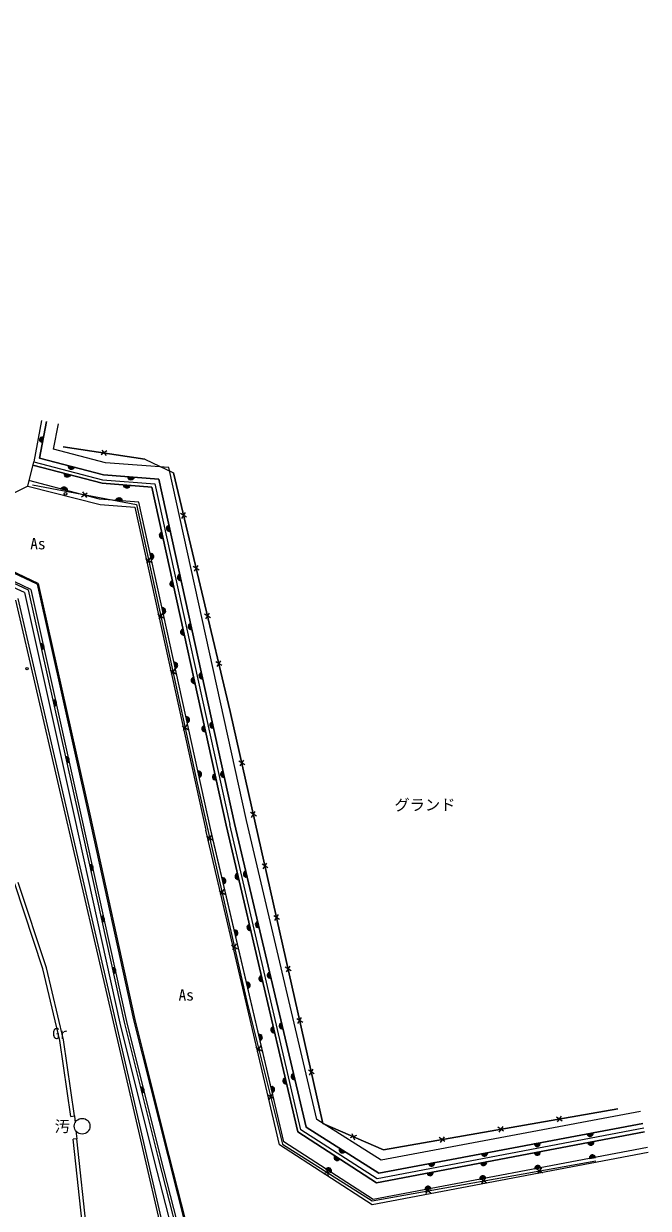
# Model space of a CAD drawing. Units: millimetres, scale not verified. Extents: x -29071210 to -28860960, y -117775216 to -117329466.
# Drawn here: x -28922328 to -28896783, y -117437591 to -117389133 of the extents above; entities that cross this region are included whole.
import ezdxf
from ezdxf.enums import TextEntityAlignment as Align

# ---------------------------------------------------------------- set-up
doc = ezdxf.new("R2010")
doc.units = ezdxf.units.MM
doc.header["$LTSCALE"] = 250
doc.layers.add('H29-S-SUV', color=8, linetype='Continuous', lineweight=13)
doc.styles.add('ＭＳ ゴシック', font='')
doc.styles.get('ＭＳ ゴシック').set_extended_font_data('MS Gothic')

msp = doc.modelspace()

# ---------------------------------------------------------------- hatches: boundary and pattern name
at = {"layer": 'H29-S-SUV'}
for points in [[(-28921564.3, -117406274.8, -0.41421), (-28921663.6, -117406128.5, -0.41421), (-28921517.3, -117406029.2)], [(-28920254.8, -117407277, -1), (-28920496.7, -117407213.7)], [(-28920418.7, -117407596, -0.99999), (-28920660.6, -117407532.7)], [(-28917811.9, -117407684.2, -1), (-28918061.2, -117407665)], [(-28920796.9, -117408169.1, -1), (-28920555, -117408232.3)], [(-28917984, -117408022.1, -0.41421), (-28918118.3, -117408137.1, -0.41421), (-28918233.3, -117408002.9)], [(-28918553, -117408630.4, -1), (-28918303.7, -117408649.6)], [(-28916684.4, -117409944.5, 0.41421), (-28916779.7, -117410093.5, 0.41421), (-28916630.7, -117410188.7)], [(-28916390.5, -117409651.2, 1), (-28916336.8, -117409895.4)], [(-28917106.8, -117411050.3, 0.41421), (-28917011.6, -117410901.4, 0.41421), (-28917160.6, -117410806.1)], [(-28916249.7, -117411920.5, 1), (-28916196, -117412164.7)], [(-28915948, -117411662.9, 0.41421), (-28916043.2, -117411811.9, 0.41421), (-28915894.2, -117411907.1)], [(-28916617.1, -117413276.7, 0.41421), (-28916521.8, -117413127.7, 0.41421), (-28916670.8, -117413032.5)], [(-28915815.1, -117413896.4, 1), (-28915761.4, -117414140.6)], [(-28915505.4, -117413674.7, 0.41421), (-28915600.7, -117413823.6, 0.41421), (-28915451.7, -117413918.9)], [(-28921593.8, -117414735.5, 1), (-28921648.3, -117414491.4)], [(-28916127.4, -117415503.1, 1), (-28916181.1, -117415258.9)], [(-28915380.4, -117415872.3, 0.41422), (-28915475.7, -117416021.3, 0.41422), (-28915326.7, -117416116.6)], [(-28915062.9, -117415686.4, 0.41421), (-28915158.1, -117415835.4, 0.41421), (-28915009.2, -117415930.6)], [(-28921076.5, -117417052.9, 0.41422), (-28920981.7, -117416903.6, 0.41422), (-28921131, -117416808.9)], [(-28915637.6, -117417729.5, 0.41421), (-28915542.4, -117417580.5, 0.41421), (-28915691.3, -117417485.2)], [(-28914945.8, -117417848.3, 1), (-28914892.1, -117418092.5)], [(-28914620.4, -117417698.1, 1), (-28914566.6, -117417942.4)], [(-28920559.2, -117419370.3, 1), (-28920613.7, -117419126.3)], [(-28915147.9, -117419955.8, 0.41421), (-28915052.6, -117419806.9, 0.41421), (-28915201.6, -117419711.6)], [(-28914177.8, -117419709.9, 1), (-28914124.1, -117419954.1)], [(-28914511.1, -117419824.2, 1), (-28914457.4, -117420068.5)], [(-28919580.6, -117423790.1, 0.41421), (-28919485.3, -117423641.2, 0.41421), (-28919634.2, -117423545.9)], [(-28914157.8, -117424317.3, 0.41422), (-28914064.5, -117424167.1, 0.41422), (-28914214.7, -117424073.8)], [(-28913589.6, -117423891.7, 0.41421), (-28913682.9, -117424041.9, 0.41421), (-28913532.8, -117424135.2)], [(-28913248.8, -117423793.4, 1), (-28913191.4, -117424036.8)], [(-28919118.8, -117425892.3, 1), (-28919172.5, -117425648.1)], [(-28913101.2, -117425982.9, 0.41421), (-28913194.5, -117426133.1, 0.41421), (-28913044.4, -117426226.4)], [(-28912760.4, -117425864.7, 0.41421), (-28912853.4, -117426015.1, 0.41421), (-28912703, -117426108.1)], [(-28913659.1, -117426452.7, 0.41422), (-28913565.8, -117426302.5, 0.41422), (-28913715.9, -117426209.2)], [(-28918657.1, -117427994.6, 1), (-28918710.8, -117427750.3)], [(-28912272, -117427936, 0.41422), (-28912365, -117428086.4, 0.41422), (-28912214.6, -117428179.4)], [(-28913160.3, -117428588.2, 0.41422), (-28913067, -117428438, 0.41422), (-28913217.2, -117428344.7)], [(-28912612.8, -117428074, 0.41421), (-28912706.1, -117428224.2, 0.41421), (-28912555.9, -117428317.5)], [(-28912124.4, -117430165.2, 1), (-28912067.5, -117430408.7)], [(-28911783.6, -117430007.4, 0.41421), (-28911876.6, -117430157.7, 0.41421), (-28911726.2, -117430250.7)], [(-28912661.6, -117430723.6, 1), (-28912718.5, -117430480.1)], [(-28911636, -117432256.4, 1), (-28911579.1, -117432499.9)], [(-28911295.3, -117432078.7, 1), (-28911237.9, -117432322.1)], [(-28917493.7, -117432881.6, 0.41422), (-28917402.8, -117432729.9, 0.41422), (-28917554.5, -117432639)], [(-28912162.9, -117432859.1, 0.41422), (-28912069.5, -117432708.9, 0.41422), (-28912219.7, -117432615.6)], [(-28899289, -117434551.2, 0.41421), (-28899143.1, -117434651, 0.41421), (-28899043.3, -117434505.1)], [(-28909185.9, -117435277.6, -1), (-28909397.3, -117435144)], [(-28903608.5, -117435362.1, 0.41421), (-28903462.5, -117435461.9, 0.41421), (-28903362.7, -117435316)], [(-28901448.8, -117434956.7, 0.41421), (-28901302.8, -117435056.5, 0.41421), (-28901203, -117434910.5)], [(-28901448, -117435323.3, 1), (-28901202.3, -117435276.6)], [(-28899256.2, -117434906.7, 1), (-28899010.5, -117434860)], [(-28909614.9, -117435441.7, 0.41422), (-28909577.8, -117435614.6, 0.41422), (-28909404.9, -117435577.4)], [(-28905768.2, -117435767.5, 0.41421), (-28905622.3, -117435867.3, 0.41421), (-28905522.5, -117435721.4)], [(-28903639.8, -117435739.9, 1), (-28903394.2, -117435693.2)], [(-28898940.3, -117435508.4, 1), (-28899185.9, -117435555.1)], [(-28909758.8, -117436122.8, 0.41421), (-28909795.9, -117435950, 0.41421), (-28909968.8, -117435987.1)], [(-28905831.7, -117436156.6, 1), (-28905586, -117436109.9)], [(-28903426.2, -117436361.1, 1), (-28903671.9, -117436407.8)], [(-28901183.2, -117435934.8, 1), (-28901428.9, -117435981.5)], [(-28905669.2, -117436787.5, 1), (-28905914.9, -117436834.2)]]:
    msp.add_hatch(color=256, dxfattribs=at).paths.add_polyline_path(points)

# ---------------------------------------------------------------- linework, layer by layer
for p, q in [((-28921593.5, -117405363.4), (-28921916.2, -117407049.2)), ((-28917375.7, -117406940.3), (-28920715.1, -117406437.2)), ((-28918931.6, -117406604.8), (-28919159.2, -117406772.8)), ((-28919129.4, -117406575), (-28918961.4, -117406802.6)), ((-28922164.4, -117408057.3), (-28921916.2, -117407049.2)), ((-28919960.1, -117408483.3), (-28919726.4, -117408323.8)), ((-28919923, -117408286.7), (-28919763.5, -117408520.4)), ((-28915864.6, -117409369.6), (-28915716.2, -117409128.7)), ((-28921779.7, -117412066.2), (-28927274.4, -117409449.2)), ((-28921736.2, -117412031.5), (-28927257.8, -117409401.7)), ((-28915670, -117409323.3), (-28915910.8, -117409175)), ((-28922298.5, -117412404.8), (-28927649.1, -117409925.4)), ((-28927590.9, -117409753.9), (-28922138.4, -117412296)), ((-28922040.7, -117412274.2), (-28927373.6, -117409734.3)), ((-28917339.5, -117411008.7), (-28917101.4, -117411161.4)), ((-28917144.1, -117410966), (-28917296.9, -117411204.1)), ((-28915151, -117411483.9), (-28915391.9, -117411335.5)), ((-28915345.7, -117411530.1), (-28915197.3, -117411289.3)), ((-28916276, -117440235), (-28922646.3, -117412711.3)), ((-28916178.6, -117440212.5), (-28922559.9, -117412641.2)), ((-28916841.6, -117413289.1), (-28916603.5, -117413441.8)), ((-28916646.2, -117413246.4), (-28916798.9, -117413484.5)), ((-28914687.1, -117413435.8), (-28914928, -117413287.5)), ((-28914881.8, -117413482.1), (-28914733.4, -117413241.2)), ((-28914223.2, -117415387.8), (-28914464.1, -117415239.4)), ((-28914417.9, -117415434.1), (-28914269.5, -117415193.2)), ((-28916343.7, -117415569.5), (-28916105.6, -117415722.2)), ((-28916148.2, -117415526.8), (-28916301, -117415764.9)), ((-28915845.7, -117417849.9), (-28915607.6, -117418002.6)), ((-28915650.3, -117417807.2), (-28915803.1, -117418045.3)), ((-28913286.2, -117419448.9), (-28913525.3, -117419297.6)), ((-28913481.4, -117419492.8), (-28913330.1, -117419253.7)), ((-28912812.1, -117421556.6), (-28913051.2, -117421405.3)), ((-28913007.3, -117421600.5), (-28912856, -117421361.4)), ((-28914841.4, -117422361.4), (-28914602, -117422512.2)), ((-28914646.4, -117422317.1), (-28914797.1, -117422556.5)), ((-28912338.1, -117423664.2), (-28912577.2, -117423513)), ((-28912533.3, -117423708.1), (-28912382, -117423469.1)), ((-28921545, -117427796), (-28922695, -117424317)), ((-28921400.6, -117427755), (-28922552.9, -117424269.1)), ((-28914334.4, -117424591.6), (-28914095, -117424742.3)), ((-28914139.3, -117424547.2), (-28914290.1, -117424786.6)), ((-28911864, -117425771.9), (-28912103.1, -117425620.6)), ((-28912059.2, -117425815.8), (-28911907.9, -117425576.8)), ((-28913827.4, -117426821.7), (-28913588, -117426972.4)), ((-28913632.3, -117426777.4), (-28913783, -117427016.8)), ((-28920846, -117430724), (-28921545, -117427796)), ((-28920698.5, -117430695.9), (-28921400.6, -117427755)), ((-28911390, -117427879.6), (-28911629, -117427728.3)), ((-28911585.2, -117427923.5), (-28911433.9, -117427684.4)), ((-28910915.9, -117429987.3), (-28911155, -117429836)), ((-28911111.1, -117430031.2), (-28910959.8, -117429792.1)), ((-28920402, -117433832), (-28920846, -117430724)), ((-28920253.5, -117433810.8), (-28920698.5, -117430695.9)), ((-28912641.8, -117430950.5), (-28912787.3, -117431193.1)), ((-28912835.8, -117430999.1), (-28912593.3, -117431144.6)), ((-28910637, -117432138.8), (-28910485.8, -117431899.8)), ((-28910441.9, -117432094.9), (-28910680.9, -117431943.7)), ((-28912155.7, -117432895.2), (-28912301.2, -117433137.8)), ((-28912349.7, -117432943.7), (-28912107.1, -117433089.2)), ((-28920402, -117433832), (-28920253.5, -117433810.8)), ((-28920253.5, -117433810.8), (-28920225.4, -117434093.4)), ((-28907612.3, -117435195.7), (-28898025.3, -117433523.2)), ((-28900306.3, -117434022.7), (-28900537.8, -117433860)), ((-28900340.7, -117433825.6), (-28900503.4, -117434057)), ((-28902703.1, -117434440.8), (-28902934.5, -117434278.1)), ((-28902737.5, -117434243.7), (-28902900.2, -117434475.2)), ((-28920159.9, -117434752.9), (-28920309, -117434769)), ((-28919670, -117440676), (-28920309, -117434769)), ((-28920192.5, -117434424.7), (-28920159.9, -117434752.9)), ((-28919525.6, -117440615.8), (-28920159.9, -117434752.9)), ((-28908718.4, -117434609.2), (-28908981.3, -117434713.5)), ((-28908902, -117434529.9), (-28908797.7, -117434792.8)), ((-28905099.8, -117434858.9), (-28905331.3, -117434696.2)), ((-28905134.2, -117434661.8), (-28905296.9, -117434893.3)), ((-28910050.4, -117436154.3), (-28909774.3, -117436092.7)), ((-28909943.2, -117435985.4), (-28909881.6, -117436261.5)), ((-28901336.9, -117435974.3), (-28901104.7, -117436135.9)), ((-28901301.6, -117436171.2), (-28901140, -117435939)), ((-28905876, -117436991.7), (-28905714.4, -117436759.5)), ((-28903624.1, -117436384.5), (-28903391.9, -117436546.1)), ((-28903588.8, -117436581.4), (-28903427.2, -117436349.2)), ((-28905911.3, -117436794.8), (-28905679.1, -117436956.4))]:
    msp.add_line(p, q, dxfattribs=at)
for points in [[(-28922164.4, -117408057.3), (-28922736.9, -117408335.2), (-28930200.4, -117406659), (-28937389.1, -117405377.9), (-28944925.8, -117404043.2), (-28948228.9, -117403014.1), (-28950316.4, -117402021.7), (-28953997.8, -117399993.9), (-28954880.2, -117399512.2), (-28960960.5, -117395130.9), (-28969149.8, -117389132.7)], [(-28921397, -117405401), (-28921684.5, -117406903), (-28919067, -117407587.7), (-28916806.2, -117407761.6), (-28913708.5, -117421843.7), (-28910778.2, -117434271.7), (-28907805.1, -117436149.9), (-28897006.4, -117434122.7)], [(-28897006.4, -117434122.7), (-28907805.1, -117436149.9), (-28910778.2, -117434271.7), (-28913708.5, -117421843.7), (-28916806.2, -117407761.6), (-28919067, -117407587.7), (-28921684.5, -117406903), (-28921397, -117405401)], [(-28897098.7, -117433631.2), (-28907704.1, -117435622.1), (-28910338.3, -117433958), (-28913220.8, -117421732.6), (-28916397.5, -117407291.4), (-28918983.9, -117407092.5), (-28921105.4, -117406537.6), (-28920905.8, -117405495)], [(-28920715.1, -117406437.2), (-28917375.7, -117406940.3), (-28916199.3, -117407505.8), (-28913879.8, -117417265.6), (-28910087.4, -117434127), (-28907612.3, -117435195.7)], [(-28914050, -117421920.4), (-28917092.2, -117408090.7), (-28919125.1, -117407934.3), (-28921954.2, -117407194.4)], [(-28921954.2, -117407194.4), (-28919125.1, -117407934.3), (-28917092.2, -117408090.7), (-28914049.6, -117421922.3), (-28911119.2, -117434469.3), (-28907900.7, -117436549.8), (-28896941.5, -117434466.7)], [(-28921916.2, -117407049.2), (-28919100.2, -117407785.8), (-28916969.6, -117407949.6), (-28913903.5, -117421888.2)], [(-28898025.3, -117433523.2), (-28907612.3, -117435195.7), (-28910087.4, -117434127), (-28913879.8, -117417265.6), (-28916199.3, -117407505.8)], [(-28922164.4, -117408057.3), (-28919200.1, -117408802.2), (-28917785.4, -117408914.9), (-28914877.5, -117422115.7)], [(-28896820.1, -117435105.4), (-28908035, -117437237.2), (-28911692.6, -117434872.8), (-28914685, -117422060.1), (-28917623.4, -117408701.9), (-28919233.2, -117408578.1), (-28922118.7, -117407823.4)], [(-28914685, -117422060.1), (-28917623.4, -117408701.9), (-28919233.2, -117408578.1), (-28922118.7, -117407823.4)], [(-28921968.1, -117408002.5), (-28917718.4, -117408804.7), (-28915228.7, -117420206.7)], [(-28921736.2, -117412031.5), (-28919629.6, -117421468.4), (-28917784, -117429871.7), (-28916389.5, -117435435.7), (-28915206.3, -117440077.7), (-28914864.1, -117442156)], [(-28922298.5, -117412404.8), (-28920244.9, -117421604.7), (-28918397.5, -117430015.9), (-28917000.4, -117435590.1), (-28915823.6, -117440207), (-28914558, -117447894.2), (-28913622.6, -117453207.5)], [(-28922138.4, -117412296), (-28920069.1, -117421565.7), (-28918222.2, -117429974.7), (-28916825.9, -117435546), (-28915647.2, -117440170.1), (-28914380.6, -117447864), (-28913445, -117453178.1)], [(-28922040.7, -117412274.2), (-28919971.4, -117421544.1), (-28918124.8, -117429951.8), (-28916728.9, -117435521.4), (-28915549.2, -117440149.5), (-28915208.3, -117442220.2)], [(-28921779.7, -117412066.2), (-28919678.5, -117421479.2), (-28917832.7, -117429883.1), (-28916438, -117435447.9), (-28915255.3, -117440088), (-28914913.3, -117442165.2)], [(-28915228.7, -117420206.7), (-28913200.7, -117429127.2), (-28911742.3, -117434961.1), (-28908082.4, -117437285.8), (-28898933.6, -117435644.8)], [(-28896782.7, -117435301.9), (-28908076.3, -117437448.6), (-28911869, -117434996.9), (-28914877.5, -117422115.7)], [(-28896820.1, -117435105.4), (-28908035, -117437237.2), (-28911692.6, -117434872.8), (-28914682.7, -117422070.2)], [(-28896941.5, -117434466.7), (-28907900.7, -117436549.8), (-28911119.2, -117434469.3), (-28914049.6, -117421922.3)], [(-28896969.5, -117434319.3), (-28907869.7, -117436391.2), (-28910986.8, -117434376.2), (-28913903.5, -117421888.2)]]:
    msp.add_lwpolyline(points, dxfattribs=at)
for points in [[(-28921564.3, -117406274.8, -0.41421), (-28921663.6, -117406128.5, -0.41421), (-28921517.3, -117406029.2)], [(-28920254.8, -117407277, -1), (-28920496.7, -117407213.7)], [(-28920418.7, -117407596, -0.99999), (-28920660.6, -117407532.7)], [(-28917811.9, -117407684.2, -1), (-28918061.2, -117407665)], [(-28920796.9, -117408169.1, -1), (-28920555, -117408232.3)], [(-28917984, -117408022.1, -0.41421), (-28918118.3, -117408137.1, -0.41421), (-28918233.3, -117408002.9)], [(-28918553, -117408630.4, -1), (-28918303.7, -117408649.6)], [(-28916684.4, -117409944.5, 0.41421), (-28916779.7, -117410093.5, 0.41421), (-28916630.7, -117410188.7)], [(-28916390.5, -117409651.2, 1), (-28916336.8, -117409895.4)], [(-28917106.8, -117411050.3, 0.41421), (-28917011.6, -117410901.4, 0.41421), (-28917160.6, -117410806.1)], [(-28916249.7, -117411920.5, 1), (-28916196, -117412164.7)], [(-28915948, -117411662.9, 0.41421), (-28916043.2, -117411811.9, 0.41421), (-28915894.2, -117411907.1)], [(-28916617.1, -117413276.7, 0.41421), (-28916521.8, -117413127.7, 0.41421), (-28916670.8, -117413032.5)], [(-28915815.1, -117413896.4, 1), (-28915761.4, -117414140.6)], [(-28915505.4, -117413674.7, 0.41421), (-28915600.7, -117413823.6, 0.41421), (-28915451.7, -117413918.9)], [(-28921593.8, -117414735.5, 1), (-28921648.3, -117414491.4)], [(-28916127.4, -117415503.1, 1), (-28916181.1, -117415258.9)], [(-28915380.4, -117415872.3, 0.41422), (-28915475.7, -117416021.3, 0.41422), (-28915326.7, -117416116.6)], [(-28915062.9, -117415686.4, 0.41421), (-28915158.1, -117415835.4, 0.41421), (-28915009.2, -117415930.6)], [(-28921076.5, -117417052.9, 0.41422), (-28920981.7, -117416903.6, 0.41422), (-28921131, -117416808.9)], [(-28915637.6, -117417729.5, 0.41421), (-28915542.4, -117417580.5, 0.41421), (-28915691.3, -117417485.2)], [(-28914945.8, -117417848.3, 1), (-28914892.1, -117418092.5)], [(-28914620.4, -117417698.1, 1), (-28914566.6, -117417942.4)], [(-28920559.2, -117419370.3, 1), (-28920613.7, -117419126.3)], [(-28915147.9, -117419955.8, 0.41421), (-28915052.6, -117419806.9, 0.41421), (-28915201.6, -117419711.6)], [(-28914177.8, -117419709.9, 1), (-28914124.1, -117419954.1)], [(-28914511.1, -117419824.2, 1), (-28914457.4, -117420068.5)], [(-28919580.6, -117423790.1, 0.41421), (-28919485.3, -117423641.2, 0.41421), (-28919634.2, -117423545.9)], [(-28914157.8, -117424317.3, 0.41422), (-28914064.5, -117424167.1, 0.41422), (-28914214.7, -117424073.8)], [(-28913589.6, -117423891.7, 0.41421), (-28913682.9, -117424041.9, 0.41421), (-28913532.8, -117424135.2)], [(-28913248.8, -117423793.4, 1), (-28913191.4, -117424036.8)], [(-28919118.8, -117425892.3, 1), (-28919172.5, -117425648.1)], [(-28913101.2, -117425982.9, 0.41421), (-28913194.5, -117426133.1, 0.41421), (-28913044.4, -117426226.4)], [(-28912760.4, -117425864.7, 0.41421), (-28912853.4, -117426015.1, 0.41421), (-28912703, -117426108.1)], [(-28913659.1, -117426452.7, 0.41422), (-28913565.8, -117426302.5, 0.41422), (-28913715.9, -117426209.2)], [(-28918657.1, -117427994.6, 1), (-28918710.8, -117427750.3)], [(-28912272, -117427936, 0.41422), (-28912365, -117428086.4, 0.41422), (-28912214.6, -117428179.4)], [(-28913160.3, -117428588.2, 0.41422), (-28913067, -117428438, 0.41422), (-28913217.2, -117428344.7)], [(-28912612.8, -117428074, 0.41421), (-28912706.1, -117428224.2, 0.41421), (-28912555.9, -117428317.5)], [(-28912124.4, -117430165.2, 1), (-28912067.5, -117430408.7)], [(-28911783.6, -117430007.4, 0.41421), (-28911876.6, -117430157.7, 0.41421), (-28911726.2, -117430250.7)], [(-28912661.6, -117430723.6, 1), (-28912718.5, -117430480.1)], [(-28911636, -117432256.4, 1), (-28911579.1, -117432499.9)], [(-28911295.3, -117432078.7, 1), (-28911237.9, -117432322.1)], [(-28917493.7, -117432881.6, 0.41422), (-28917402.8, -117432729.9, 0.41422), (-28917554.5, -117432639)], [(-28912162.9, -117432859.1, 0.41422), (-28912069.5, -117432708.9, 0.41422), (-28912219.7, -117432615.6)], [(-28899289, -117434551.2, 0.41421), (-28899143.1, -117434651, 0.41421), (-28899043.3, -117434505.1)], [(-28909185.9, -117435277.6, -1), (-28909397.3, -117435144)], [(-28903608.5, -117435362.1, 0.41421), (-28903462.5, -117435461.9, 0.41421), (-28903362.7, -117435316)], [(-28901448.8, -117434956.7, 0.41421), (-28901302.8, -117435056.5, 0.41421), (-28901203, -117434910.5)], [(-28901448, -117435323.3, 1), (-28901202.3, -117435276.6)], [(-28899256.2, -117434906.7, 1), (-28899010.5, -117434860)], [(-28909614.9, -117435441.7, 0.41422), (-28909577.8, -117435614.6, 0.41422), (-28909404.9, -117435577.4)], [(-28905768.2, -117435767.5, 0.41421), (-28905622.3, -117435867.3, 0.41421), (-28905522.5, -117435721.4)], [(-28903639.8, -117435739.9, 1), (-28903394.2, -117435693.2)], [(-28898940.3, -117435508.4, 1), (-28899185.9, -117435555.1)], [(-28909758.8, -117436122.8, 0.41421), (-28909795.9, -117435950, 0.41421), (-28909968.8, -117435987.1)], [(-28905831.7, -117436156.6, 1), (-28905586, -117436109.9)], [(-28903426.2, -117436361.1, 1), (-28903671.9, -117436407.8)], [(-28901183.2, -117435934.8, 1), (-28901428.9, -117435981.5)], [(-28905669.2, -117436787.5, 1), (-28905914.9, -117436834.2)]]:
    msp.add_lwpolyline(points, format="xyb", close=True, dxfattribs=at)
for centre, radius in [((-28920618.1, -117408364.7), 50), ((-28922189.7, -117415517.3), 50), ((-28919937, -117434232), 320)]:
    msp.add_circle(centre, radius, dxfattribs=at)

# ---------------------------------------------------------------- texts
at = {"layer": 'H29-S-SUV', "style": 'ＭＳ ゴシック'}
for s, p in [('As', (-28922059.2, -117410773.3)), ('グランド', (-28907167.5, -117421456.3)), ('As', (-28915993.9, -117429231)), ('Gr', (-28921160.8, -117430805.5))]:
    msp.add_text(s, height=458.3, rotation=0.09, dxfattribs=at).set_placement(p, align=Align.BOTTOM_LEFT)
msp.add_text('汚', height=458.2, dxfattribs=at).set_placement((-28920747.3, -117434238.9), align=Align.MIDDLE_CENTER)

doc.saveas('drawing.dxf')
